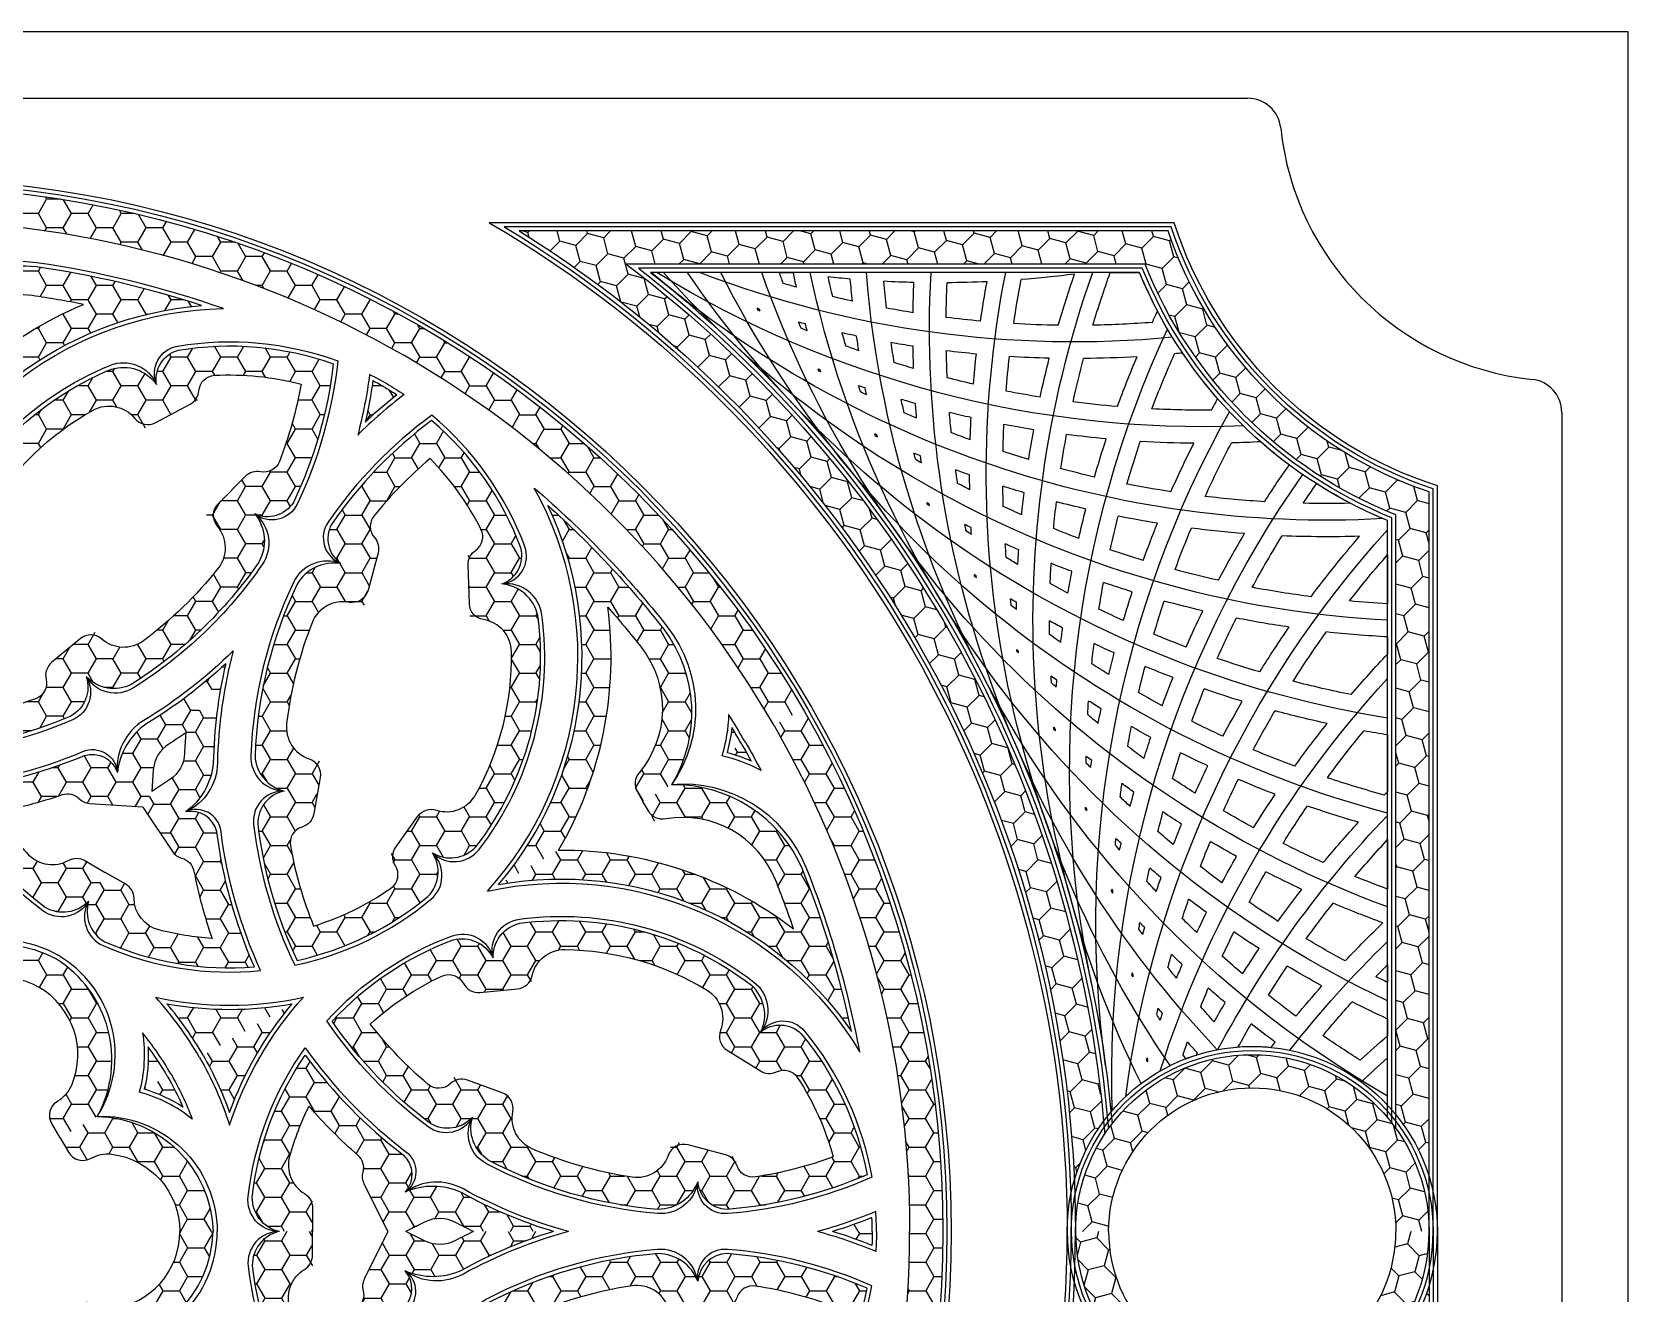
# Model space of a CAD drawing. Header units: inches. Extents: x -169 to 116, y -7 to 63.
# Drawn here: x 107.98 to 113.99, y 50.93 to 55.68 of the extents above; entities that cross this region are included whole.
import ezdxf

# ---------------------------------------------------------------- set-up
doc = ezdxf.new("R2010")
doc.units = ezdxf.units.IN
doc.header["$MEASUREMENT"] = 0
doc.layers.add('CUT', color=1, linetype='Continuous')
doc.layers.add('ETCH', color=5, linetype='Continuous')
pattern_1 = [(0, (2.060573933704291e-13, -2.842170943040401e-14), (0.09375, 0.05412658773652741), [0.0625, -0.125]), (120, (2.060573933704291e-13, -2.842170943040401e-14), (-0.09374999999999997, 0.05412658773652743), [0.06249999999999994, -0.1249999999999999]), (59.99999999999999, (2.060573933704291e-13, -2.842170943040401e-14), (2.081668171172169e-17, 0.1082531754730548), [-0.125, 0.0625])]
pattern_2 = [(0, (7.613117908922312, -24.82188161797245), (0.09375, 0.05412658773652741), [0.0625, -0.125]), (120, (7.613117908922312, -24.82188161797245), (-0.09374999999999997, 0.05412658773652743), [0.06249999999999997, -0.1249999999999999]), (59.99999999999999, (7.613117908922312, -24.82188161797245), (2.081668171172169e-17, 0.1082531754730548), [-0.125, 0.0625])]

# ---------------------------------------------------------------- blocks, each defined once
blk = doc.blocks.new('RoseWindow_Segment2')
h = blk.add_hatch()
h.set_pattern_fill('HONEY', color=256, scale=0.5)
h.set_pattern_definition(pattern_1)
h.paths.add_polyline_path([(2.060573933704291e-13, 3.937500000000131, 0.1316524975873959), (-1.968749999999872, 3.409975027401337), (-1.906249999999922, 3.301721851928367, -0.1316524975873987), (2.060573933704291e-13, 3.812500000000131)])
h = blk.add_hatch()
h.set_pattern_fill('HONEY', color=5, scale=0.5)
h.set_pattern_definition(pattern_2)
h.paths.add_polyline_path([(2.060573933704291e-13, 3.671875000000142, 0.004996792553105383), (-0.07338489363257494, 3.671141603508723, -0.03781461862202266), (2.060573933704291e-13, 3.608074465247583)])
h = blk.add_hatch()
h.set_pattern_fill('HONEY', color=256, scale=0.5)
h.set_pattern_definition(pattern_1)
h.paths.add_polyline_path([(-0.6997821376827389, 3.493094789693131, -0.01377607046107939), (-0.5063451776649366, 3.526332487309791, -0.3880173401227034), (-0.08816810271360254, 3.241680623143992), (2.060573933704291e-13, 3.241680623143978), (2.060573933704291e-13, 3.366680623143619, 0.3040213714472226), (-0.5218908629440904, 3.634597081218434, 0.04361060422383029), (-1.14440216252391, 3.488984050699656, -0.294741416111557), (2.060573933704291e-13, 2.613858008973388), (2.060573933704291e-13, 2.874927424086415, 0.1669092503536417)])
h = blk.add_hatch()
h.set_pattern_fill('HONEY', color=256, scale=0.5)
h.set_pattern_definition(pattern_1)
h.paths.add_polyline_path([(-1.056840127730329, 3.320909826764556, 0.1270722692828583), (-1.640798683920014, 3.269856627707917, 0.08284064769487787), (-1.490301885419335, 2.747507168133279, 0.384462033043875), (-1.344612355858221, 2.704137215709483, 0.3107863714523316), (-1.359897440006787, 2.522214551103751, 0.1018197788770538), (-0.8792514825485434, 2.061458473318268, 0.3313156417410272), (-0.7096085357574111, 2.090297464215009, 0.3617862606937839), (-0.6512548074681348, 1.941800141878161, 0.08147526144384318), (-0.1321694237898576, 1.813287659851369, 0.1187876162096949), (-0.0946334286322319, 2.361072517532168, 0.3561110537223867), (-0.2285993086486684, 2.457719053473987, 0.3561110537224716), (-0.1661420103591347, 2.610645492681677, 0.2003665095199134), (-0.8047271195520587, 3.249048522003584, 0.3264326720818253), (-0.9747521716408194, 3.1912921955625, 0.3878686140133936)])
h.paths.add_polyline_path([(-1.139737536116019, 3.137831962583121), (-0.919126767799888, 3.01994609515755), (-0.9061792967951448, 3.044175899700598, -0.4185697225998853), (-0.7353899225656839, 3.094624216428272, -0.1329464872440802), (-0.3367798392620927, 2.708143225299743, -0.4458219084535404), (-0.3921309395072257, 2.530620560311185), (-0.3979165964539852, 2.527968510781864), (-0.2937435020971577, 2.300706621297241), (-0.2796853508608272, 2.30715064549571, -0.5190943965478392), (-0.1913697185220187, 2.255664651126111, -0.07673587062865267), (-0.2133336713225944, 1.932191092202689, -0.05111696127879147), (-0.5187945080686269, 2.007235514649977, -0.5217955873015628), (-0.5457360480022437, 2.106164964398509), (-0.5409896764167783, 2.111846247760255), (-0.7328460688311189, 2.272130759456655), (-0.754761959955875, 2.245898007687703, -0.3989928286408208), (-0.925713569313924, 2.226057827682663, -0.06357956101566824), (-1.205986289730006, 2.498223100361958, -0.3816874481218598), (-1.196636837406491, 2.664536556009256), (-1.162601011705529, 2.698572381710246), (-1.339576032751822, 2.875547402756567, -0.5113644067106143), (-1.4376459312791, 2.901087697335562, -0.04922970229710838), (-1.519119393454499, 3.192916315947077, -0.07751557914774979), (-1.193326460593617, 3.226051138825802, -0.5279734382022517)], flags=16)
h = blk.add_hatch()
h.set_pattern_fill('HONEY', color=256, scale=0.5)
h.set_pattern_definition(pattern_1)
h.paths.add_polyline_path([(-1.789980224017562, 3.205117740330373, 0.01118083565991825), (-1.835937591702077, 3.179937188353968), (-1.760985514291939, 3.050116382146772, -0.02181485352724497)])
h = blk.add_hatch()
h.set_pattern_fill('HONEY', color=256, scale=0.5)
h.set_pattern_definition(pattern_2)
h.paths.add_polyline_path([(-0.7030493218554881, 1.794032505209117, 0.4032427202171081), (-0.8269838840825763, 1.72987869091795, 0.213171892494), (-0.9348186315870386, 1.912169616637204, -0.05223476069940753), (-1.235237796272756, 2.139494622574155), (-1.084628452790458, 1.878631587568226, 0.01000668837674051), (-1.020492107644348, 1.836496797563512, -0.2402811089324168), (-0.9622961348018109, 1.73895556532257), (-0.9568770825768809, 1.657359723621763), (-0.9229440665286255, 1.598586015772138), (-0.6948443038238281, 1.613734882440156, -0.3752568308904174), (-0.6187662534449956, 1.644953317488671, 0.03430370265582829), (-0.3648165616357524, 1.577392751144789, -0.04783193266139035), (-0.4926132347511221, 1.419897804694358, -0.4127189683989941), (-0.668928015219187, 1.418013609785152), (-0.7812499082976565, 1.353164534580397), (-0.7187499082976458, 1.244911359107324, 0.3561110537222251), (-0.555251418395855, 1.221339050819612, 0.1237341905213276), (-0.1916316344564315, 1.66192550821712, -0.07343101475825038)])
h = blk.add_hatch()
h.set_pattern_fill('HONEY', color=256, scale=0.5)
h.set_pattern_definition(pattern_1)
h.paths.add_polyline_path([(2.060573933704291e-13, 1.716269009948782, -0.0896880420017493), (-0.2363329349466028, 1.306928564351008, -0.04475423072782498), (2.060573933704291e-13, 1.328124816595604)])
h = blk.add_hatch()
h.set_pattern_fill('HONEY', color=256, scale=0.5)
h.set_pattern_definition(pattern_1)
h.paths.add_polyline_path([(2.060573933704291e-13, 1.171874816595604, 0.02806661504227415), (-0.1312517366697996, 1.164501424383896, -0.07216144307109984), (2.060573933704291e-13, 1.071990575584007)])
h = blk.add_hatch()
h.set_pattern_fill('HONEY', color=256, scale=0.5)
h.set_pattern_definition([(0, (2.060573933704291e-13, -2.842170943040401e-14), (0.09375, 0.05412658773652741), [0.0625, -0.125]), (120, (2.060573933704291e-13, -2.842170943040401e-14), (-0.09374999999999997, 0.05412658773652743), [0.06249999999999996, -0.1249999999999999]), (59.99999999999999, (2.060573933704291e-13, -2.842170943040401e-14), (2.081668171172169e-17, 0.1082531754730548), [-0.125, 0.0625])])
h.paths.add_polyline_path([(-0.5937499082976316, 1.028405008161187), (-0.5312499082976494, 0.9201518326881661, -0.3783515315795909), (-0.1503061502755685, 0.8430049747542192, -0.1633223759236102), (-0.125, 0.7675985007143673), (-0.1249999999999929, 0.70645206940722), (2.060573933704291e-13, 0.70645206940722), (2.060573933704291e-13, 0.8677225367557568, 0.399480263482151)])
for points in [[(-1.4210854715202e-14, 3.687500000000142, 0.0082951317082527), (-0.122327938513358, 3.685470407622361, -0.06339811836103519), (7.105427357601002e-15, 3.58569110888682)], [(-1.4210854715202e-14, 3.671875000000142, 0.004996792553090395), (-0.07338489363257494, 3.671141603508723, -0.0378146186218695), (-7.105427357601002e-14, 3.60807446524786, -0.0378146186218695)], [(-7.105427357601002e-15, 2.565259375802356, 0.3212788035559161), (-1.227030942376018, 3.477362695557204, -0.04919155403318724), (-0.524111675126889, 3.650063451776802, -0.3304372123158822), (7.105427357601002e-15, 3.366680623143978)], [(-7.105427357601002e-14, 2.613858008974159, 0.2947414161113896), (-1.14440216252391, 3.488984050699656, -0.04361060422382614), (-0.5218908629441508, 3.634597081218427, -0.3040213714470418), (7.105427357601002e-15, 3.366680623143978)], [(-0.974752175224399, 3.191292175348359, 0.4853451611469727), (-1.054264663169803, 3.336321108583324, 0.1297308542817913), (-1.65769973615539, 3.280383020060796, 0.08471285517470373), (-1.504399645132761, 2.74076967631046, 0.4828153998359398), (-1.344612355858221, 2.704137215709483)], [(-0.974752175224399, 3.191292175348359, 0.3878686659129855), (-1.056840127730325, 3.320909826764556, 0.1270722692828586), (-1.640798683920014, 3.269856627707917, 0.08284064769487759), (-1.490301885419335, 2.747507168133279, 0.3844620330438797), (-1.344612355858221, 2.704137215709483, 0.4828153998359405)], [(-0.2285993086486684, 2.457719053473987, 0.4471103928967874), (-0.1516905727590014, 2.616586584861516, 0.200366509519914), (-0.7987901487419151, 3.263501653242162, 0.4105717379706964), (-0.9747521589203849, 3.191292213674618)], [(-0.2285993086486684, 2.457719053473987, 0.3561110537224644), (-0.1661420103591347, 2.610645492681673, 0.2003665095199135), (-0.8047271195520551, 3.249048522003584, 0.3264326318469865), (-0.9747521589203849, 3.191292213674618, 0.4105717379706943)], [(-1.843750091702219, 3.193468835288016, -0.01583740577526317), (-1.777459190188551, 3.228991838001676, 0.03242033359796993), (-1.732714948406006, 3.001150325673279)], [(-1.835937591702223, 3.179937188353883, -0.0111808356599547), (-1.789980224017562, 3.205117740330373, 0.0218148535273591), (-1.76098551429175, 3.050116382145969, 0.0218148535273591)], [(-1.344612355858224, 2.704137215709487, 0.3936644068780202), (-1.372761617078346, 2.51334586612392, 0.1018197788770528), (-0.8875689088699588, 2.048231189228638, 0.4189396188648098), (-0.7096085357574111, 2.090297464215009)], [(-1.344612355858221, 2.704137215709483, 0.3107863714523349), (-1.359897440006787, 2.522214551103751, 0.1018197788770529), (-0.8792514825485469, 2.061458473318272, 0.3313156417410347), (-0.7096085357574111, 2.090297464215009, 0.4189396188648195)], [(-0.7096085357574076, 2.090297464215016, 0.4558204124555274), (-0.6574154611435574, 1.927440929807453, 0.08334704699585718), (-0.1210562348309026, 1.796766535985476, 0.121440814574938), (-0.07922854342493935, 2.363685970564095, 0.4471103928970181), (-0.2285993086486684, 2.457719053473998)], [(-0.7096085357574111, 2.090297464215009, 0.3617862606937768), (-0.6512548074681384, 1.941800141878161, 0.08147526144384358), (-0.1321694237898576, 1.813287659851369, 0.1187876162096947), (-0.0946334286322319, 2.361072517532168, 0.3561110537223867), (-0.2285993086486684, 2.457719053473987, 0.4471103928970162)], [(-1.263508362159005, 2.188460679047505, 0.05980517768762261), (-0.9267397900490373, 1.925543955664008, -0.2853469784866507), (-0.8269838840825763, 1.72987869091795)], [(-1.23523779627336, 2.13949462257472, 0.05223476069952234), (-0.9348186315870386, 1.912169616637204, -0.2131718924939995), (-0.8269838840825763, 1.72987869091795)], [(-0.7187499082976565, 1.244911359107334, 0.4471103928968473), (-0.5459881054242395, 1.208756060007016, 0.1284639410736822), (-0.1682117814090418, 1.675276886835142, -0.07649905223388115), (-0.6969734651355317, 1.808427802709293, 0.5097739665144357), (-0.8269838840825798, 1.729878690917936)], [(-0.7187499082976565, 1.244911359107334, 0.3561110537222125), (-0.5552514183958728, 1.221339050819598, 0.1237341905213326), (-0.1916316344564315, 1.66192550821712, -0.07343101475825066), (-0.7030493218554881, 1.794032505209117, 0.4032427202171028), (-0.8269838840825763, 1.72987869091795, 0.5097739665144383)], [(0, 1.312499816595604, 0.05348944864895508), (-0.2784206378873932, 1.282629220375796, 0.1072857786910322), (0, 1.764867643119842)], [(0, 1.328124816595604, 0.04475423072778594), (-0.2363329349466028, 1.306928564351008, 0.08968804200159358), (-7.105427357601002e-14, 1.716269009948011, 0.08968804200159358)], [(0, 1.187499816595604, 0.03968177757850804), (-0.187600339879026, 1.172587705415609, -0.1041357826247804), (5.115907697472721e-13, 1.050189481441166)], [(0, 1.171874816595604, 0.02806661504223016), (-0.1312517366697996, 1.164501424383896, -0.07216144307092842), (-7.105427357601002e-14, 1.07199057558427, -0.07216144307092842)]]:
    blk.add_lwpolyline(points, format="xyb")
for centre, radius, start, end in [((0, 0), 3.812500000000131, 90, 120.0000000000002), ((-0.3844565192958456, 0.6658982247214595), 0.4342117780039173, 27.69767820841825, 120.000000000157), ((-0.3813847878996164, 0.6357851175375053), 0.4463735239404495, 31.3056849404785, 118.4086192831617)]:
    blk.add_arc(centre, radius, start, end)
at = {"layer": 'CUT'}
for points in [[(-7.105427357601002e-15, 2.874927424086792, 0.1669092503535646), (-0.6997821376827389, 3.493094789693131, -0.0137760704610777), (-0.5063451776649615, 3.526332487309787, -0.3553654712315161), (-0.100476433787815, 3.282889047538955, 0.315695038464064), (-0.04171489187259425, 3.241680623143985), (7.105427357601002e-15, 3.241680623143978)], [(-1.084628452790756, 1.878631587568431, 0.0100066883767875), (-1.020492107644344, 1.836496797563511, -0.2402811089323586), (-0.9622961348018038, 1.738955565322598), (-0.9568770825768524, 1.657359723621354)], [(-0.9229440665287996, 1.598586015772128), (-0.7231506730296182, 1.611854961970843, 0.1816392167118631), (-0.6831141741476401, 1.63000744760588, -0.2858320036673003), (-0.6187662534449565, 1.644953317488778, 0.03430370265583099), (-0.3648165616357417, 1.577392751144783, -0.04783193266138996), (-0.4926132347512073, 1.419897804694441, -0.3370685314860639), (-0.642401472065945, 1.398282775731035, 0.2634803607553998), (-0.703993435752075, 1.397768579801239), (-0.7812499082978022, 1.353164534580316)], [(7.105427357601002e-15, 0.70645206940722), (-0.06250488579220459, 0.70645206940722, -0.4121007153768309), (-0.1250032571948019, 0.7685008798429367, 0.1614700050859296), (-0.1503061502755685, 0.8430049747542192, 0.3783515315794126), (-0.531249908298502, 0.9201518326876723)]]:
    blk.add_lwpolyline(points, format="xyb", dxfattribs=at)
blk.add_lwpolyline([(-0.3159586766832732, 2.349170791271666), (-0.3754570536601349, 2.478971232129397, -0.3277154608909191), (-0.3605002164212756, 2.551426838830194, 0.3575228305801147), (-0.336779839262082, 2.708143225299728, 0.1329464872440856), (-0.7353899225656768, 3.094624216428269, 0.3643846953699938), (-0.893232807111886, 3.063734568778429, -0.360184947764822), (-0.9713389473684693, 3.047846265786584), (-1.10142939831147, 3.117361574446509, -0.257798661112785), (-1.134316861079025, 3.168062599169227, 0.3782912928178248), (-1.193326460593617, 3.226051138825802, 0.07751557914776208), (-1.519119393454503, 3.192916315947077, 0.04922970229711044), (-1.4376459312791, 2.901087697335562, 0.3668457494757402), (-1.366590627593236, 2.862549970616891, -0.2531176173513937), (-1.309597347379189, 2.845568717383928), (-1.206405451165292, 2.742376821170012, -0.3919246305062938), (-1.203149246579013, 2.657504501017563, 0.3598775258352747), (-1.205986289730006, 2.498223100361962, 0.06357956101566604), (-0.9257135693139205, 2.226057827682659, 0.3556919040864551), (-0.7679657542591336, 2.232329680730982, -0.3704751492534121), (-0.6865324253830956, 2.233438487432086), (-0.5791323864358233, 2.143712194853517, -0.2860212400131261), (-0.5584877321292865, 2.080920966612176, 0.384204671400935), (-0.5187945080686269, 2.007235514649978, 0.05111696127888684), (-0.2133336713220437, 1.932191092202611, 0.07673587062865593), (-0.1913697185220151, 2.255664651126067, 0.4021530305351654), (-0.2563926407918373, 2.312774618992727, -0.3052364886631366)], format="xyb", close=True, dxfattribs=at)
blk = doc.blocks.new('Screen_SideRework')
h = blk.add_hatch()
h.set_pattern_fill('HONEY', color=256, scale=0.5, angle=15)
h.set_pattern_definition([(15, (-23.70839310491165, 19.61198787485618), (0.07654655446197432, 0.07654655446197431), [0.0625, -0.125]), (135, (-23.70839310491165, 19.61198787485618), (-0.104564537967226, 0.02801798350525169), [0.0625, -0.125]), (74.99999999999999, (-23.70839310491165, 19.61198787485618), (-0.02801798350525165, 0.104564537967226), [-0.125, 0.0625])])
h.paths.add_polyline_path([(2.763129088788311, 3.769999999999996), (0.3167284219605051, 3.769999999999996, -0.2342531616251861), (-0.6662499999998488, 2.787021578039642), (-0.6662499999998488, 0.2064393070613946, -0.09580371384107567), (-0.5412499999998488, 0.4399485055093919), (-0.5412499999998488, 2.699816889659033, 0.2061376340075423), (0.4039331103411143, 3.644999999999994), (2.359595986464779, 3.644999999999996, 0.2116449456384272), (0.5602120071024501, 0.4155343031543985, -0.08990567553556764), (0.6704250857211278, 0.1924485760809276, -0.2478460084755474)])
h = blk.add_hatch()
h.set_pattern_fill('HONEY', color=256, scale=0.5, angle=15)
h.set_pattern_definition([(15, (-1.06581410364015e-14, -7.105427357601002e-15), (0.07654655446197432, 0.07654655446197431), [0.0625, -0.125]), (135, (-1.06581410364015e-14, -7.105427357601002e-15), (-0.104564537967226, 0.02801798350525169), [0.0625, -0.125]), (74.99999999999999, (-1.06581410364015e-14, -7.105427357601002e-15), (-0.02801798350525165, 0.104564537967226), [-0.125, 0.0625])])
h.paths.add_polyline_path([(0.5412499999998346, -1.06581410364015e-14), (0.6662499999998488, -1.06581410364015e-14, 1), (-0.6662499999998488, -3.552713678800501e-15), (-0.5412499999998346, -3.552713678800501e-15, -1)])
for points in [[(-0.6974999999998488, -3.552713678800501e-15), (-0.6974999999998488, 2.809636175468579, 0.2419653909844496), (0.2941138245315713, 3.801249999999996), (2.87540139621256, 3.801249999999996, 0.2661754038166808), (0.6974999999998346, -3.552713678800501e-15, 0.9999999999999999)], [(-0.6818749999998488, -3.552713678800501e-15), (-0.6818749999998488, 2.798285438680438, 0.2380716686446911), (0.3054645613197096, 3.785624999999996), (2.818575635755241, 3.785624999999996, 0.2627318375237083), (0.6818749999998417, -3.552713678800501e-15, 0.9999999999999999)], [(-0.6662499999998488, -3.552713678800501e-15), (-0.6662499999998488, 2.787021578039642, 0.2342531616251862), (0.3167284219605051, 3.769999999999996), (2.763129088788311, 3.769999999999996, 0.2593892828064077), (0.6662499999998488, -3.552713678800501e-15, 0.9999999999999999)]]:
    blk.add_lwpolyline(points, format="xyb", close=True)
for points in [[(-0.5412499999998488, 0.3885067566979288), (-0.5412499999998488, 2.699816889659033, 0.2061376340075423), (0.4039331103411143, 3.644999999999994), (2.359595986464779, 3.644999999999996, 0.214433552487997), (0.556036921381164, 0.3670313400251786, 0.214433552487997)], [(-0.5256249999998488, 0.4093988542667653), (-0.5256249999998488, 2.689254527129673, 0.2028969051912209), (0.4144954728704846, 3.629374999999994), (2.313254412294928, 3.629374999999996, 0.2106897296909706), (0.5420450266346535, 0.38739676250621, 0.2106897296909706)], [(-0.5099999999998488, 0.4287062659909857), (-0.5099999999998488, 2.678762274202867, 0.199711037145833), (0.4249877257972869, 3.613749999999992), (2.267669958816132, 3.613749999999996, 0.2070925736654683), (0.5280052963505568, 0.40632434030654, 0.2070925736654683)]]:
    blk.add_lwpolyline(points, format="xyb")
at = {"layer": 'CUT'}
blk.add_arc((0, -3.552713678800501e-15), 0.5412499999998346, 0, 180, dxfattribs=at)
blk = doc.blocks.new('Rework_Cutouts')
for p, q in [((0.5349775675195865, 3.613749999999994), (0.4249877257972869, 3.613749999999994)), ((1.78224203161572, 3.613749999999998), (1.735878908226397, 3.613749999999998)), ((-0.5099999999998275, 2.550258565322491), (-0.5099999999998417, 2.365599898712958)), ((-0.509999999999831, 2.240422915565798), (-0.5099999999998346, 2.175314211145793)), ((-0.5099999999998452, 1.87156119236597), (-0.5099999999998488, 1.657110268293916)), ((-0.5099999999998346, 1.476728723331263), (-0.509999999999831, 1.289814627907827)), ((-0.5099999999998488, 1.005281971095155), (-0.5099999999998488, 0.9386667075138675)), ((-0.5099999999998488, 0.8005321224790727), (-0.5099999999998488, 0.7370592918832344))]:
    blk.add_line(p, q)
for centre, radius, start, end in [((-1.166250000004673, 4.270000000002161), 1.721250000005297, 332.2157152960991, 337.5880240410396), ((-3.111138107686003, 2.301703703934258), 3.874999999999963, 16.6950871508735, 19.79115038445028), ((-2.185515545037017, 4.43270057374081), 3.999999999999905, 347.3732692322795, 348.1729437712193), ((1.17882014685669, 7.574770769496228), 3.999999999999907, 277.9140127505017, 278.0052992915125), ((-1.866024399745061, 4.919803998043493), 3.874999999999914, 339.6545191915241, 340.3029859807713), ((-3.111138107686141, 2.301703703933757), 4.000000000000147, 16.15614361316348, 19.05023087291136), ((1.178820146855976, 7.574770769496574), 4.000000000000732, 262.6888995618746, 265.5829868216223), ((-2.934913491826414, 2.856941691334153), 3.875000000000151, 8.36939037420981, 10.85429634847021), ((1.178820146856658, 7.574770769496235), 3.999999999999907, 267.4293216969434, 269.5841895093621), ((-2.934913491826173, 2.856941691334701), 3.999999999999898, 8.241897447145334, 10.39676525956489), ((-2.721208915968315, 3.398859297751756), 3.874999999999909, 0.6736634304841075, 2.603481671761267), ((1.178820146856658, 7.574770769496235), 3.999999999999907, 271.375947454216, 273.0065639484745), ((-2.721208915968315, 3.398859297751756), 3.999999999999901, 0.9064795297707391, 2.537096024030032), ((-2.471020769495123, 3.924929853144921), 3.874999999999913, 353.3970479787291, 354.8972119497087), ((-2.471020769495116, 3.924929853144892), 3.999999999999901, 353.9809483804762, 355.1811835593118), ((1.17882014685669, 7.574770769496228), 3.999999999999907, 274.8188164406719, 276.0190516195072), ((-2.185515545037017, 4.43270057374081), 3.874999999999913, 346.4170497228509, 347.5427866542312), ((0.6710494262607618, 7.289265545038226), 3.874999999999914, 285.6710938020532, 286.4324373301953), ((0.6710494262607618, 7.289265545038226), 3.874999999999914, 282.4572133457502, 283.5829502771306), ((-3.249061123039969, 1.735734111356134), 3.999999999999956, 24.98843970606394, 25.65675666704559), ((0.6710494262607263, 7.289265545038232), 3.874999999999915, 275.2226052847451, 277.1524235260216), ((0.6710494262607263, 7.289265545038232), 3.874999999999915, 279.0158315285352, 280.5159954995145), ((-1.514036948821559, 5.383969025032865), 3.874999999999826, 330.3717912798366, 330.4882436192761), ((0.671049426260943, 7.289265545038404), 3.999999999999816, 287.2064706525018, 287.3260262645184), ((0.1839460019582404, 6.969774399746532), 3.874999999999827, 295.5987129024364, 295.7151652418756), ((-1.866024399744877, 4.919803998043676), 3.999999999999814, 338.760930257196, 338.8804858692124), ((0.6710494262606268, 7.289265545038159), 3.874999999999963, 265.6407485364099, 268.9570867621572), ((0.6710494262600797, 7.289265545037967), 3.875000000000157, 270.8848340863142, 273.3697400605747), ((-2.471020769495123, 3.924929853144921), 3.999999999999905, 351.2863127105404, 352.0859872494802), ((0.6710494262607263, 7.289265545038232), 3.999999999999907, 281.8270562287628, 282.6267307677026), ((-2.185515545037024, 4.432700573740844), 3.874999999999914, 343.5675626697847, 344.3289061979269), ((-2.185515545036836, 4.432700573740993), 3.99999999999981, 344.9504975147316, 345.3296341094506), ((0.1839460019582404, 6.969774399746532), 3.874999999999827, 292.6673068218686, 293.0327291312911), ((0.671049426260943, 7.289265545038404), 3.999999999999816, 284.6703658905258, 285.0495024852446), ((-1.866024399744877, 4.919803998043676), 3.874999999999825, 336.9672708686823, 337.3326931781054), ((-1.166250000006219, 4.270000000004957), 1.721250000008084, 318.8546407763761, 326.1079708628075), ((0.6710494262605948, 7.289265545038148), 3.999999999999952, 264.1383451595436, 264.5767776852297), ((0.6710494262604492, 7.289265545037942), 4.000000000000167, 275.2889909324804, 276.9196074267396), ((-2.721208915968578, 3.398859297751464), 3.875000000000166, 357.3100914569948, 358.8102554279745), ((-2.721208915968315, 3.398859297751756), 3.999999999999901, 357.893991858737, 359.0942270375728), ((0.6710494262607263, 7.289265545038232), 3.999999999999907, 278.7318599189325, 279.9320950977675), ((-2.471020769495123, 3.924929853144921), 3.874999999999913, 350.3300932011119, 351.4558301324919), ((0.1839460019580272, 6.969774399746365), 3.874999999999914, 289.5841372803144, 290.3454808084563), ((-3.249061123039962, 1.735734111356177), 3.874999999999958, 20.6081306291344, 23.92446885488223), ((0.6710494262601792, 7.289265545037955), 4.000000000000147, 266.6019430401331, 269.4960302998807), ((-3.249061123040629, 1.735734111355615), 4.000000000000732, 20.06918709142184, 22.96327435116968), ((-3.111138107686177, 2.301703703933846), 3.875000000000157, 12.28243385246946, 14.76733982672988), ((0.6710494262604492, 7.289265545037942), 4.000000000000167, 271.3423651752074, 273.4972329876267), ((-3.111138107686184, 2.301703703934056), 4.000000000000158, 12.15494092540932, 14.30980873782854), ((-2.934913491826411, 2.856941691334434), 3.875000000000161, 4.586706908749069, 6.516525150025958), ((-2.934913491826411, 2.856941691334434), 4.000000000000162, 4.819523008035775, 6.45013950229472), ((0.1839460019580272, 6.969774399746365), 3.874999999999914, 286.3702568240109, 287.4959937553913), ((-0.2802190250310055, 6.617786948823335), 3.874999999999821, 299.511756380697, 299.6282087201363), ((-2.185515545036846, 4.432700573741048), 3.999999999999808, 342.6739737354564, 342.7935293474731), ((0.1839460019577324, 6.969774399746054), 3.875000000000167, 282.9288750068008, 284.4290389777805), ((-1.866024399744884, 4.919803998043733), 3.87499999999982, 334.2848347580972, 334.4012870975367), ((0.1839460019582084, 6.969774399746564), 3.999999999999809, 291.1195141307624, 291.2390697427792), ((-3.348039477122651, 1.161671725103201), 3.999999999999952, 28.90148318432469, 29.6004476304013), ((0.1839460019577324, 6.969774399746054), 3.875000000000167, 279.1356487630102, 281.065467004287), ((0.1839460019577324, 6.969774399746054), 4.000000000000167, 285.740099707029, 286.5397742459687), ((-2.471020769495393, 3.924929853144619), 3.875000000000167, 347.480606148052, 348.2419496761939), ((-2.471020769494942, 3.924929853145127), 3.999999999999804, 348.863540992992, 349.2426775877111), ((-0.2802190250310055, 6.617786948823335), 3.874999999999821, 296.5803503001291, 296.9457726095519), ((0.1839460019582084, 6.969774399746564), 3.999999999999809, 288.5834093687862, 288.9625459635054), ((-2.185515545036846, 4.432700573741048), 3.874999999999819, 340.8803143469432, 341.2457366563661), ((0.1839460019579029, 6.969774399746292), 3.874999999999958, 269.5537920146708, 272.8701302404181), ((0.1839460019574837, 6.969774399746038), 3.875000000000151, 274.7978775645742, 277.2827835388343), ((0.1839460019577324, 6.969774399746054), 4.000000000000167, 282.6449033971983, 283.8451385760337), ((-2.721208915968578, 3.398859297751464), 3.875000000000166, 354.2431366793782, 355.3688736107583), ((-2.721208915968578, 3.398859297751464), 4.000000000000165, 355.1993561888066, 355.9990307277465), ((-0.2802190250314887, 6.617786948822815), 3.875000000000167, 293.4971807585811, 294.2585242867232), ((0.1839460019577324, 6.969774399746058), 4.000000000000164, 279.2020344107413, 280.8326509050002), ((-3.111138107686184, 2.301703703934052), 4.000000000000159, 8.732566486296614, 10.36318298055557), ((-2.934913491826414, 2.856941691334427), 3.875000000000163, 1.223134935255834, 2.723298906235211), ((-2.934913491826411, 2.856941691334434), 4.000000000000162, 1.807035337002435, 3.007270515837917), ((-0.2802190250314887, 6.617786948822815), 3.875000000000167, 290.2833003022775, 291.409037233658), ((-1.166250000001781, 4.270000000002108), 1.721250000002863, 306.6218995036108, 311.2346347324569), ((0.1839460019578709, 6.969774399746282), 3.999999999999946, 266.9096275263478, 268.4898211634905), ((-3.348039477122651, 1.161671725103243), 3.874999999999953, 24.52117410739519, 27.83751233314323), ((0.1839460019575263, 6.96977439974661), 4.000000000000732, 270.5149865183928, 273.4090737781406), ((-3.348039477122786, 1.161671725102931), 4.000000000000147, 23.98223056968175, 26.87631782942942), ((-3.249061123040125, 1.735734111355882), 3.875000000000151, 16.19547733072803, 18.6803833049884), ((0.1839460019577324, 6.969774399746058), 4.000000000000164, 275.2554086534683, 277.4102764658873), ((-3.249061123040136, 1.735734111355953), 4.000000000000155, 16.0679844036702, 18.22285221608924), ((-3.111138107686184, 2.301703703934052), 3.875000000000159, 8.49975038700983, 10.42956862828678), ((-2.185515545036861, 4.432700573741105), 3.874999999999814, 338.1978782363576, 338.3143305757973), ((-0.2802190250310446, 6.617786948823365), 3.999999999999803, 295.0325576090232, 295.1521132210398), ((-0.719281503083586, 6.234944320249051), 3.874999999999814, 303.4247998589578, 303.541252198397), ((-2.471020769494952, 3.924929853145184), 3.999999999999801, 346.5870172137171, 346.7065728257338), ((-3.407611687157047, 0.5821930890181868), 3.999999999999946, 32.81452666258558, 35.21087624057193), ((-0.2802190250314958, 6.617786948822811), 3.875000000000164, 286.8419184850615, 288.342082456041), ((-2.721208915968152, 3.398859297752015), 3.999999999999797, 352.7765844712529, 353.1557210659719), ((-0.719281503083586, 6.234944320249051), 3.874999999999814, 300.4933937783898, 300.8588160878125), ((-0.2802190250310446, 6.617786948823365), 3.999999999999803, 292.496452847047, 292.8755894417658), ((-2.471020769494952, 3.924929853145184), 3.874999999999813, 344.793357825204, 345.1587801346267), ((-0.2802190250314958, 6.617786948822811), 3.875000000000164, 283.0486922412708, 284.9785104825475), ((-2.934913491826414, 2.856941691334427), 4.000000000000163, 359.1123996670673, 359.9120742060073), ((-0.2802190250314958, 6.617786948822811), 4.000000000000164, 289.6531431852898, 290.4528177242296), ((-2.721208915968578, 3.398859297751461), 3.875000000000164, 351.3936496263128, 352.1549931544548), ((-1.166250000003682, 4.270000000006618), 1.721250000007656, 297.5433498207447, 302.4597771626923), ((-3.407611687157047, 0.5821930890181868), 3.874999999999953, 33.9061683199352, 35.23249140017028), ((-0.2802190250313323, 6.617786948823071), 3.874999999999953, 273.4668354929314, 276.7831737186787), ((-0.2802190250315881, 6.617786948822818), 3.875000000000157, 278.7109210428326, 281.1958270170929), ((-0.2802190250314958, 6.617786948822811), 4.000000000000164, 286.5579468754589, 287.7581820542944), ((-3.111138107686184, 2.301703703934052), 4.000000000000159, 5.720078815263346, 6.920313994098821), ((-2.934913491826414, 2.856941691334427), 3.875000000000163, 358.156180157639, 359.2819170890191), ((-0.7192815030840443, 6.234944320248486), 3.875000000000164, 297.4102242368417, 298.1715677649842), ((-0.2802190250313323, 6.617786948823071), 3.874999999999953, 268.6677899930674, 271.3112229844014), ((-0.2802190250314887, 6.617786948822818), 4.000000000000163, 283.115077889002, 284.7456943832611), ((-3.249061123040132, 1.735734111355953), 4.000000000000158, 12.64560996455738, 14.27622645881637), ((-3.111138107686184, 2.301703703934049), 3.875000000000162, 5.136178413516757, 6.636342384496017), ((-0.7192815030840443, 6.234944320248486), 3.875000000000164, 294.1963437805384, 295.3220807119189), ((-2.471020769495393, 3.924929853144619), 3.875000000000167, 342.1109217146291, 342.2273740540685), ((-0.7192815030840336, 6.234944320248488), 4.000000000000167, 298.945601087293, 299.0651566993096), ((-1.131194320247687, 5.823031503084884), 3.875000000000167, 307.3378433372288, 307.4542956766679), ((-2.721208915968575, 3.398859297751464), 4.000000000000165, 350.5000606919874, 350.619616304004), ((-0.2802190250315455, 6.617786948822815), 4.000000000000147, 274.4280299966519, 277.3221172563997), ((-3.348039477122807, 1.16167172510297), 3.875000000000157, 20.1085208089884, 22.59342678324892), ((-0.2802190250314887, 6.617786948822818), 4.000000000000163, 279.168452131729, 281.3233199441485), ((-3.348039477122807, 1.161671725103002), 4.000000000000155, 19.98102788193096, 22.13589569435022), ((-3.249061123040132, 1.735734111355953), 3.875000000000158, 12.41279386527084, 14.34261210654764), ((-0.7192815030840443, 6.234944320248486), 3.875000000000163, 290.7549619633224, 292.2551259343021), ((-2.934913491826411, 2.856941691334434), 4.000000000000162, 356.6896279495222, 357.0687645442412), ((-0.7192815030840336, 6.234944320248488), 4.000000000000167, 296.4094963253165, 296.7886329200355), ((-2.721208915968575, 3.398859297751464), 3.875000000000166, 348.7064013034743, 349.0718236128971), ((-0.2802190250314851, 6.617786948822815), 4.000000000000167, 268.2159821457473, 272.4028646417533), ((-3.427500000000425, 5.719869022868806e-13), 4.000000000000167, 36.72757014084834, 40.91445263685431), ((-3.407611687157175, 0.5821930890179488), 3.875000000000167, 28.43421758565914, 31.75055581140674), ((-3.407611687157701, 0.5821930890177427), 4.000000000000732, 27.89527404794102, 30.78936130768859), ((-0.7192815030840443, 6.234944320248486), 4.000000000000163, 293.5661866635506, 294.3658612024903), ((-2.934913491826411, 2.856941691334427), 3.875000000000163, 355.3066931045735, 356.0680366327156), ((-1.131194320247687, 5.823031503084884), 3.875000000000167, 304.4064372566606, 304.7718595660834), ((-3.427500000000425, 5.719869022868806e-13), 3.875000000000167, 37.81921179819791, 41.15750598890966), ((-0.7192815030840443, 6.234944320248486), 3.875000000000163, 286.9617357195319, 288.8915539608085), ((-3.111138107686184, 2.301703703934049), 4.000000000000162, 3.025443145328254, 3.825117684268001), ((-1.13119432024769, 5.823031503084888), 3.875000000000163, 301.3232677151028, 302.0846112432452), ((-0.719281503084094, 6.234944320248481), 3.875000000000151, 282.6239645210931, 285.1088704953534), ((-0.7192815030840443, 6.234944320248486), 4.000000000000163, 290.4709903537197, 291.6712255325553), ((-3.249061123040132, 1.735734111355953), 4.000000000000158, 9.633122293524151, 10.83335747235957), ((-3.111138107686184, 2.301703703934049), 3.875000000000162, 2.069223635899792, 3.194960567279977), ((-2.721208915968571, 3.398859297751468), 3.875000000000161, 346.0239651928898, 346.1404175323293), ((-1.131194320247683, 5.823031503084895), 4.000000000000161, 302.8586445655538, 302.9782001775703), ((-1.514036948822071, 5.383969025032386), 3.875000000000161, 311.2508868154894, 311.3673391549286), ((-2.934913491826411, 2.856941691334434), 4.000000000000159, 354.4131041702482, 354.5326597822644), ((-0.7192815030840336, 6.234944320248488), 3.875000000000167, 277.3798789711948, 280.6962171969425), ((-0.7192815030840443, 6.234944320248488), 4.000000000000162, 287.0281213672631, 288.6587378615217), ((-3.348039477122807, 1.161671725102998), 4.000000000000156, 16.55865344281832, 18.18926993707727), ((-3.249061123040136, 1.735734111355942), 3.87500000000016, 9.04922189177743, 10.549385862757), ((-1.13119432024769, 5.823031503084888), 3.875000000000163, 298.1093872587992, 299.2351241901795), ((-0.7192815030840336, 6.234944320248488), 3.875000000000167, 273.0959442262696, 275.2242664626646), ((-0.7192815030840443, 6.234944320248488), 4.000000000000162, 283.0814956099897, 285.2363634224092), ((-3.348039477122807, 1.161671725102998), 3.875000000000156, 16.32583734353164, 18.25565558480836), ((-1.131194320247683, 5.823031503084895), 4.000000000000161, 300.3225398035772, 300.7016763982962), ((-3.11113810768618, 2.301703703934059), 4.000000000000155, 0.6026714277829233, 0.9818080225018693), ((-1.514036948822071, 5.383969025032386), 3.875000000000161, 308.3194807349215, 308.6849030443439), ((-2.934913491826411, 2.856941691334434), 3.87500000000016, 352.6194447817352, 352.9848670911577), ((-0.719281503084126, 6.234944320249054), 4.000000000000732, 278.341073474912, 281.2351607346595), ((-3.407611687157235, 0.5821930890180766), 3.875000000000151, 24.02156428724703, 26.50647026150744), ((-3.407611687157193, 0.5821930890179665), 4.000000000000153, 23.89407136019181, 26.04893917261112), ((-1.131194320247698, 5.823031503084884), 3.875000000000162, 294.6680054415835, 296.1681694125628), ((-1.131194320247698, 5.823031503084884), 4.000000000000162, 297.4792301418111, 298.2789046807512), ((-3.111138107686184, 2.301703703934045), 3.875000000000161, 359.2197365828343, 359.9810801109763), ((-0.7192815030840372, 6.234944320248484), 4.000000000000165, 272.9991060799963, 276.3159081200142), ((-3.427500000000428, 5.684341886080801e-13), 3.875000000000166, 32.3472610639196, 35.66359928966739), ((-3.427500000000503, 6.963318810448982e-13), 4.000000000000147, 31.80831752620068, 34.70240478594847), ((-1.131194320247698, 5.823031503084884), 3.875000000000162, 290.8747791977928, 292.8045974390694), ((-3.249061123040136, 1.735734111355942), 4.00000000000016, 6.938486623589053, 7.738161162528858), ((-1.514036948822078, 5.383969025032384), 3.875000000000161, 305.2363111933635, 305.9976547215059), ((-3.407611687157253, -0.5821930890168119), 4.000000000000165, 40.64061361910905, 43.58079939418256), ((-1.131194320247698, 5.823031503084884), 4.000000000000162, 294.3840338319807, 295.5842690108161), ((-3.348039477122807, 1.161671725102998), 4.000000000000156, 13.54616577178488, 14.74640095062035), ((-3.249061123040136, 1.735734111355942), 3.87500000000016, 5.982267114160777, 7.108004045540878), ((-2.934913491826403, 2.856941691334441), 3.875000000000157, 349.9370086711506, 350.05346101059), ((-1.514036948822064, 5.383969025032398), 4.000000000000157, 306.7716880438145, 306.8912436558311), ((-1.866024399745367, 4.919803998043214), 3.875000000000158, 315.1639302937502, 315.2803826331894), ((-3.111138107686177, 2.301703703934059), 4.000000000000155, 358.3261476485089, 358.4457032605255), ((-1.131194320247612, 5.823031503084941), 3.875000000000157, 286.5370079993515, 289.021913973612), ((-1.131194320247698, 5.823031503084891), 4.00000000000016, 290.9411648455235, 292.5717813397828), ((-3.348039477122807, 1.161671725102995), 3.875000000000159, 12.96226537003838, 14.46242934101777), ((-1.514036948822078, 5.383969025032384), 3.875000000000161, 302.0224307370601, 303.1481676684405), ((-1.131194320247687, 5.823031503084886), 3.875000000000165, 281.2929224494555, 284.6092606752032), ((-3.407611687157189, 0.5821930890179701), 4.000000000000155, 20.47169692107908, 22.10231341533807), ((-1.514036948822064, 5.383969025032398), 4.000000000000157, 304.2355832818382, 304.614719876557), ((-3.249061123040129, 1.735734111355963), 4.000000000000152, 4.515714906043612, 4.894851500762676), ((-1.866024399745367, 4.919803998043214), 3.875000000000158, 312.2325242131821, 312.5979465226048), ((-3.111138107686177, 2.301703703934059), 3.875000000000156, 356.532488259996, 356.8979105694185), ((-1.131194320247698, 5.823031503084891), 4.00000000000016, 286.9945390882506, 289.1494069006698), ((-3.427500000000446, 5.897504706808832e-13), 4.000000000000151, 27.80711483845258, 29.96198265087193), ((-3.407611687157189, 0.5821930890179701), 3.875000000000155, 20.23888082179246, 22.16869906306926), ((-1.514036948822085, 5.383969025032382), 3.87500000000016, 298.5810489198442, 300.0812128908237), ((-1.514036948822085, 5.383969025032382), 4.00000000000016, 301.3922736200722, 302.191948159012), ((-3.249061123040132, 1.735734111355946), 3.87500000000016, 3.132780061095364, 3.894123589237285), ((-1.131194320247854, 5.823031503084838), 4.000000000000147, 282.254116953175, 285.1482042129229), ((-3.427500000000396, 4.583000645652646e-13), 3.875000000000157, 27.93460776551164, 30.41951373977212), ((-3.348039477122807, 1.161671725102995), 4.000000000000158, 10.85153010185001, 11.65120464078973), ((-1.866024399745381, 4.919803998043205), 3.87500000000016, 309.1493546716243, 309.9106981997666), ((-1.13119432024769, 5.823031503084891), 4.000000000000159, 278.9341133222363, 280.228951598275), ((-3.407611687157253, -0.5821930890168012), 3.87500000000016, 36.26030454218068, 39.57664276792852), ((-3.407611687157686, -0.5821930890171849), 4.000000000000732, 35.72136100446406, 38.61544826421179), ((-1.514036948822085, 5.383969025032382), 3.87500000000016, 294.7878226760533, 296.7176409173303), ((-1.514036948822085, 5.383969025032382), 4.00000000000016, 298.2970773102413, 299.4973124890768), ((-3.348039477122807, 1.161671725102995), 3.875000000000159, 9.895310592421414, 11.0210475238017), ((-3.11113810768618, 2.301703703934056), 3.875000000000158, 353.8500521494115, 353.9665044888508), ((-1.86602439974537, 4.919803998043212), 4.000000000000158, 310.6847315220752, 310.804287134092), ((-2.185515545037315, 4.432700573740536), 3.875000000000159, 319.0769737720109, 319.1934261114503), ((-3.249061123040132, 1.735734111355953), 4.000000000000156, 2.239191126769791, 2.358746738786243), ((-1.51403694882222, 5.38396902503232), 3.875000000000151, 290.4500514776163, 292.9349574518766), ((-3.407611687157189, 0.5821930890179701), 4.000000000000155, 17.45920925004585, 18.65944442888128), ((-1.866024399745381, 4.919803998043205), 3.87500000000016, 305.9354742153211, 307.0612111467013), ((-1.514036948822085, 5.383969025032387), 4.000000000000157, 294.8542083237849, 296.4848248180436), ((-3.427500000000443, 5.897504706808832e-13), 4.000000000000152, 24.38474039934001, 26.01535689359878), ((-3.407611687157189, 0.582193089017963), 3.875000000000157, 16.8753088482991, 18.37547281927858), ((-1.86602439974537, 4.919803998043212), 4.000000000000158, 308.148626760099, 308.527763354818), ((-3.348039477122803, 1.161671725103005), 4.000000000000153, 8.428758384304444, 8.807894979023583), ((-2.185515545037315, 4.432700573740536), 3.875000000000159, 316.1455676914431, 316.5109900008656), ((-3.249061123040132, 1.735734111355953), 3.875000000000157, 0.4455317382567914, 0.8109540476795858), ((-1.514036948822071, 5.383969025032391), 3.875000000000159, 285.2059659277163, 288.5223041534642), ((-1.514036948822085, 5.383969025032387), 4.000000000000157, 290.9075825665117, 293.062450378931), ((-3.427500000000443, 5.897504706808832e-13), 3.875000000000152, 24.15192430005321, 26.08174254133026), ((-1.866024399745385, 4.919803998043204), 3.875000000000158, 302.4940923981048, 303.9942563690844), ((-1.866024399745385, 4.919803998043204), 4.000000000000157, 305.305317098333, 306.1049916372729), ((-3.348039477122807, 1.161671725102995), 3.875000000000158, 7.045823539356138, 7.807167067498107), ((-3.348039477122942, -1.16167172510184), 4.000000000000159, 44.55365709736994, 44.80494907166663), ((-3.407611687157271, -0.5821930890167906), 4.000000000000148, 31.72015831671343, 33.87502612913259), ((-3.407611687157189, 0.582193089017963), 4.000000000000155, 14.7645735801108, 15.56424811905055), ((-2.185515545037326, 4.432700573740533), 3.875000000000158, 313.0623981498852, 313.8237416780274), ((-1.514036948822334, 5.383969025032883), 4.000000000000732, 286.1671604314352, 289.0612476911827), ((-3.407611687157271, -0.5821930890167906), 3.875000000000151, 31.84765124377025, 34.33255721803061), ((-1.866024399745385, 4.919803998043204), 3.875000000000158, 298.7008661543142, 300.630684395591), ((-1.866024399745385, 4.919803998043204), 4.000000000000157, 302.2101207885024, 303.4103559673379), ((-3.407611687157189, 0.582193089017963), 3.875000000000157, 13.80835407068235, 14.9340910020625), ((-3.249061123040129, 1.735734111355963), 3.875000000000154, 357.7630956276722, 357.8795479671115), ((-2.185515545037315, 4.432700573740551), 4.000000000000154, 314.5977750003363, 314.7173306123528), ((-2.471020769495397, 3.924929853144636), 3.875000000000154, 322.9900172502719, 323.106469589711), ((-3.348039477122803, 1.161671725103012), 4.000000000000152, 6.152234605030437, 6.271790217047159), ((-3.348039477122967, -1.161671725101829), 4.000000000000147, 39.63440448272393, 42.52849174247159), ((-3.427500000000443, 5.897504706808832e-13), 4.000000000000152, 21.37225272830652, 22.57248790714205), ((-2.185515545037326, 4.432700573740533), 3.875000000000158, 309.8485176935817, 310.9742546249621), ((-3.348039477122946, -1.161671725101836), 3.875000000000153, 40.17334802044141, 42.91225484503697), ((-1.866024399745388, 4.919803998043209), 3.875000000000157, 294.3630949558747, 296.8480009301352), ((-1.866024399745388, 4.919803998043209), 4.000000000000156, 298.7672518020456, 300.3978682963045), ((-3.427500000000446, 5.861977570020827e-13), 3.875000000000155, 20.78835232656003, 22.28851629753935), ((-2.185515545037315, 4.432700573740551), 4.000000000000154, 312.0616702383596, 312.4408068330787), ((-3.407611687157186, 0.5821930890179843), 4.000000000000148, 12.34180186256532, 12.7209384572844), ((-2.471020769495397, 3.924929853144636), 3.875000000000154, 320.0586111697035, 320.4240334791265), ((-3.348039477122803, 1.161671725103012), 3.875000000000153, 4.358575216517544, 4.723997525940284), ((-3.407611687157271, -0.5821930890167906), 4.000000000000151, 28.29778387760074, 29.9284003718597), ((-1.866024399745374, 4.919803998043218), 3.875000000000153, 290.4837541972703, 292.4353476317249), ((-1.866024399745388, 4.919803998043209), 4.000000000000156, 294.8206260447724, 296.9754938571917), ((-3.407611687157271, -0.5821930890167906), 3.875000000000151, 28.06496777831406, 29.99478601959095), ((-2.185515545037333, 4.432700573740531), 3.875000000000157, 306.4071358763659, 307.9072998473453), ((-2.185515545037333, 4.432700573740531), 4.000000000000156, 309.2183605765939, 310.0180351155337), ((-3.427500000000446, 5.861977570020827e-13), 4.000000000000155, 18.67761705837146, 19.47729159731147), ((-3.407611687157189, 0.5821930890179665), 3.875000000000156, 10.958867017617, 11.72021054575883), ((-3.348039477122967, -1.161671725101829), 4.000000000000147, 35.63320179497433, 37.78806960739343), ((-2.471020769495411, 3.924929853144622), 3.875000000000156, 316.9754416281463, 317.7367851562885), ((-2.721208915968578, 3.398859297751493), 3.875000000000146, 326.9030607285324, 327.0195130679718), ((-3.3480394771228, 1.161671725103023), 3.875000000000146, 1.676139105932847, 1.792591445372168), ((-2.4710207694954, 3.924929853144654), 4.000000000000146, 318.5108184785967, 318.6303740906134), ((-3.407611687157186, 0.5821930890179914), 4.000000000000144, 10.06527808329114, 10.18483369530765), ((-1.866024399745346, 4.91980399804322), 4.000000000000147, 290.0802039096942, 292.9742911694419), ((-3.348039477122999, -1.161671725101801), 3.875000000000157, 35.7606947220308, 38.24560069629121), ((-2.185515545037333, 4.432700573740531), 3.875000000000157, 302.6139096325753, 304.5437278738518), ((-2.185515545037333, 4.432700573740531), 4.000000000000156, 306.1231642667634, 307.3233994455987), ((-3.427500000000446, 5.861977570020827e-13), 3.875000000000155, 17.72139754894324, 18.84713448032316), ((-3.249061123040853, -1.735734111355093), 4.000000000000732, 43.54744796098328, 46.44153522073092), ((-3.407611687157271, -0.5821930890167906), 4.000000000000151, 25.28529620656728, 26.48553138540273), ((-2.471020769495411, 3.924929853144622), 3.875000000000156, 313.7615611718429, 314.887298103223), ((-2.4710207694954, 3.924929853144654), 4.000000000000146, 315.9747137166205, 316.3538503113394), ((-3.427500000000439, 6.181721801112872e-13), 4.00000000000014, 16.25484534082583, 16.63398193554501), ((-3.407611687157186, 0.5821930890179914), 3.875000000000145, 8.271618694778187, 8.637041004200825), ((-2.185515545037294, 4.432700573740549), 3.875000000000151, 298.2761384341354, 300.7610444083957), ((-2.185515545037337, 4.432700573740533), 4.000000000000157, 302.6802952803064, 304.3109117745652), ((-3.407611687157271, -0.5821930890167977), 3.875000000000156, 24.70139580482076, 26.20155977580045), ((-2.721208915968578, 3.398859297751493), 3.875000000000146, 323.9716546479644, 324.3370769573872), ((-3.348039477122967, -1.161671725101833), 4.000000000000152, 32.21082735586177, 33.84144385012046), ((-2.471020769495418, 3.924929853144619), 3.875000000000158, 310.3201793546266, 311.8203433256062), ((-2.471020769495418, 3.924929853144619), 4.000000000000157, 313.1314040548549, 313.9310785937946), ((-3.427500000000446, 5.826450433232822e-13), 3.875000000000157, 14.87191049587784, 15.63325402401985), ((-3.249061123040349, -1.735734111354798), 3.875000000000152, 44.08639149870236, 45.02043966067044), ((-2.185515545037337, 4.432700573740533), 4.000000000000157, 298.7336695230334, 300.8885373354524), ((-3.348039477122967, -1.161671725101833), 3.875000000000152, 31.97801125657487, 33.90782949785183), ((-3.407611687157271, -0.5821930890167977), 4.000000000000155, 22.5906605366326, 23.39033507557222), ((-2.721208915968592, 3.398859297751464), 3.875000000000157, 320.8884851064071, 321.6498286345493), ((-2.934913491826418, 2.856941691334466), 3.875000000000142, 330.816104206793, 330.9325565462325), ((-3.407611687157182, 0.582193089018002), 3.875000000000142, 5.589182584193565, 5.705634923632868), ((-2.721208915968578, 3.398859297751503), 4.000000000000141, 322.4238619568576, 322.543417568874), ((-3.427500000000439, 6.217248937900877e-13), 4.000000000000139, 13.9783215615519, 14.09787717356855), ((-2.185515545037322, 4.432700573740547), 3.875000000000152, 295.6194018681241, 296.3483911099858), ((-3.249061123040374, -1.735734111354798), 4.000000000000148, 39.54624527323523, 41.70111308565445), ((-2.471020769495418, 3.924929853144619), 4.000000000000157, 310.0362077450239, 311.2364429238594), ((-3.407611687157271, -0.5821930890167977), 3.875000000000156, 21.63444102720401, 22.76017795858417), ((-2.185515545037479, 4.432700573741089), 4.000000000000732, 294.7638271099124, 296.8873346477017), ((-3.249061123040494, -1.735734111354645), 3.875000000000151, 39.67373820028924, 42.15864417454952), ((-2.471020769495418, 3.924929853144619), 3.875000000000158, 306.5269531108361, 308.4567713521128), ((-3.348039477122967, -1.161671725101833), 4.000000000000152, 29.19833968482834, 30.39857486366384), ((-2.721208915968592, 3.398859297751464), 3.875000000000157, 317.6746046501036, 318.8003415814837), ((-2.471020769495418, 3.924929853144626), 4.000000000000156, 306.5933387585673, 308.2239552528263), ((-3.348039477122967, -1.161671725101836), 3.875000000000155, 28.63755733324109, 30.11460325406119), ((-2.721208915968578, 3.398859297751503), 4.000000000000141, 319.8877571948811, 320.2668937896002), ((-3.407611687157264, -0.582193089016755), 4.000000000000136, 20.16788881908683, 20.54702541380586), ((-2.934913491826418, 2.856941691334466), 3.875000000000142, 327.8846981262251, 328.2501204356477), ((-3.427500000000439, 6.217248937900877e-13), 3.875000000000141, 12.18466217303879, 12.5500844824617), ((-3.111138107686649, -2.301703703932773), 4.000000000000147, 47.46049143924289, 49.4369425804961), ((-2.471020769495272, 3.924929853144738), 3.875000000000157, 302.1891819123938, 304.6740878866543), ((-3.24906112304037, -1.735734111354795), 4.000000000000151, 37.40110998213564, 37.7544873283815), ((0, 0), 0.6974999999998346, 85.64808016970491, 95.87951291175989), ((-2.721208915968596, 3.398859297751464), 4.000000000000156, 317.0444475331157, 317.8441220720555), ((-3.348039477122967, -1.161671725101836), 4.000000000000155, 27.17182665506435, 27.30337855383302), ((0, 0), 0.6974999999998346, 68.92606749414544, 72.43260357335687), ((-3.407611687157271, -0.5821930890167941), 3.875000000000156, 18.7849539741386, 19.54629750228053), ((-2.934913491826432, 2.856941691334431), 3.875000000000156, 325.297585079113, 325.56287211281), ((-3.111138107686191, 2.301703703934091), 3.875000000000137, 334.7291476850539, 334.845600024493), ((-3.427500000000439, 6.288303211476887e-13), 3.875000000000137, 9.502226062454282, 9.618678401893632), ((-2.934913491826421, 2.856941691334473), 4.000000000000136, 326.3369054351182, 326.456461047135), ((-3.407611687157267, -0.582193089016755), 4.000000000000134, 17.89136503981272, 18.01092065182939)]:
    blk.add_arc(centre, radius, start, end)
blk = doc.blocks.new('Rework_Etch')
for centre, radius, start, end in [((-0.7192815030840336, 6.234944320248488), 3.937500000000167, 273.0467555075653, 318.2639389659408), ((-1.131194320247687, 5.823031503084884), 3.937500000000167, 279.0771134727865, 325.8689702621693), ((-1.514036948822071, 5.383969025032378), 3.937500000000167, 284.7732006365097, 333.2832958654681), ((-1.86602439974537, 4.9198039980432), 3.937500000000167, 290.1443895692609, 340.6282364516848), ((-2.185515545037312, 4.432700573740529), 3.937500000000167, 295.1840733102478, 347.9955624668659), ((-2.471020769495393, 3.924929853144619), 3.937500000000167, 299.8702150983561, 355.4671989731432), ((-0.2802190250314851, 6.617786948822815), 3.937500000000167, 266.9071270362911, 310.2768127798356), ((0.1839460019577359, 6.969774399746054), 3.937500000000167, 267.801205459238, 301.534690196721), ((-2.721208915968575, 3.398859297751464), 3.937500000000166, 316.4298220554031, 3.128495364792795), ((0.6710494262604527, 7.289265545037942), 3.937500000000167, 264.5999247256541, 291.0185639724013), ((-2.934913491826411, 2.856941691334434), 3.937500000000161, 325.4745298319866, 11.08151014843762), ((-3.111138107686184, 2.301703703934056), 3.937500000000158, 333.708062344254, 19.46421832196179), ((-3.249061123040125, 1.735734111355935), 3.937500000000168, 348.2608695652135, 25.01072332444238), ((-3.348039477122796, 1.16167172510298), 3.937500000000167, 352.1739130434744, 29.30190779314932), ((-3.407611687157175, 0.5821930890179488), 3.937500000000167, 358.162304820694, 35.20499178191658), ((-3.427500000000425, 5.719869022868806e-13), 3.937500000000167, 7.426289308134039, 42.18739287535585), ((-3.407611687157249, -0.5821930890168083), 3.937500000000167, 17.55313509600649, 42.61656341892561), ((-3.348039477122938, -1.161671725101851), 3.937500000000167, 27.97575939815325, 43.88175070850188), ((-3.249061123040342, -1.735734111354816), 3.937500000000167, 37.89793433815376, 45.92219409758605), ((-3.111138107686465, -2.301703703932937), 3.937500000000167, 46.69812739464612, 48.6538553855917)]:
    blk.add_arc(centre, radius, start, end)

msp = doc.modelspace()

# ---------------------------------------------------------------- linework, layer by layer
at = {"layer": 'CUT'}
for p, q in [((102.384091591439, 55.42703514819586), (112.5572582639738, 55.42703514819586)), ((113.7406749277064, 54.24361848446324), (113.7406749277064, 48.07045181192846))]:
    msp.add_line(p, q, dxfattribs=at)
at = {"layer": 'CUT', "color": 30, "true_color": 0xf8991e}
msp.add_lwpolyline([(89.99067492770641, 43.67703514819586), (113.9906749277064, 43.67703514819586), (113.9906749277064, 55.67703514819586), (89.99067492770641, 55.67703514819586)], close=True, dxfattribs=at)
at = {"layer": 'CUT'}
for centre, radius, start, end in [((112.5572582639738, 55.30203514819586), 0.125, 6.029587332688436, 90.0000000000016), ((113.7406749277064, 55.42703514819586), 1.065000000000008, 186.0295873326888, 263.9704126673111), ((113.6156749277064, 54.24361848446324), 0.125, 0, 83.97041266731118)]:
    msp.add_arc(centre, radius, start, end, dxfattribs=at)
at = {"layer": 'ETCH'}
for radius in [3.968750000000163, 3.953125000000163, 3.937500000000163]:
    msp.add_circle((107.4706749277063, 51.15703514819586), radius, dxfattribs=at)

# ---------------------------------------------------------------- block references
at = {"layer": 'CUT', "xscale": -1}
msp.add_blockref('Rework_Cutouts', (112.5744249277065, 51.15703514819585), dxfattribs=at)
at = {"layer": 'ETCH', "xscale": -1}
for name, p in [('RoseWindow_Segment2', (107.4706749277063, 51.15703514819589)), ('Screen_SideRework', (112.5744249277066, 51.15703514819586)), ('Rework_Etch', (112.5744249277065, 51.15703514819585))]:
    msp.add_blockref(name, p, dxfattribs=at)
at = {"layer": 'ETCH'}
for name, p, rotation in [('RoseWindow_Segment2', (107.4706749277063, 51.1570351481959), 300.0000000000001), ('RoseWindow_Segment2', (107.4706749277063, 51.15703514819586), 239.9999999999999), ('Screen_SideRework', (112.5744249277066, 51.15703514819585), 180)]:
    msp.add_blockref(name, p, dxfattribs=dict(at, rotation=rotation))
at = {"layer": 'ETCH', "xscale": -1, "rotation": 300.0000000000001}
msp.add_blockref('RoseWindow_Segment2', (107.4706749277063, 51.1570351481959), dxfattribs=at)

doc.saveas('drawing.dxf')
